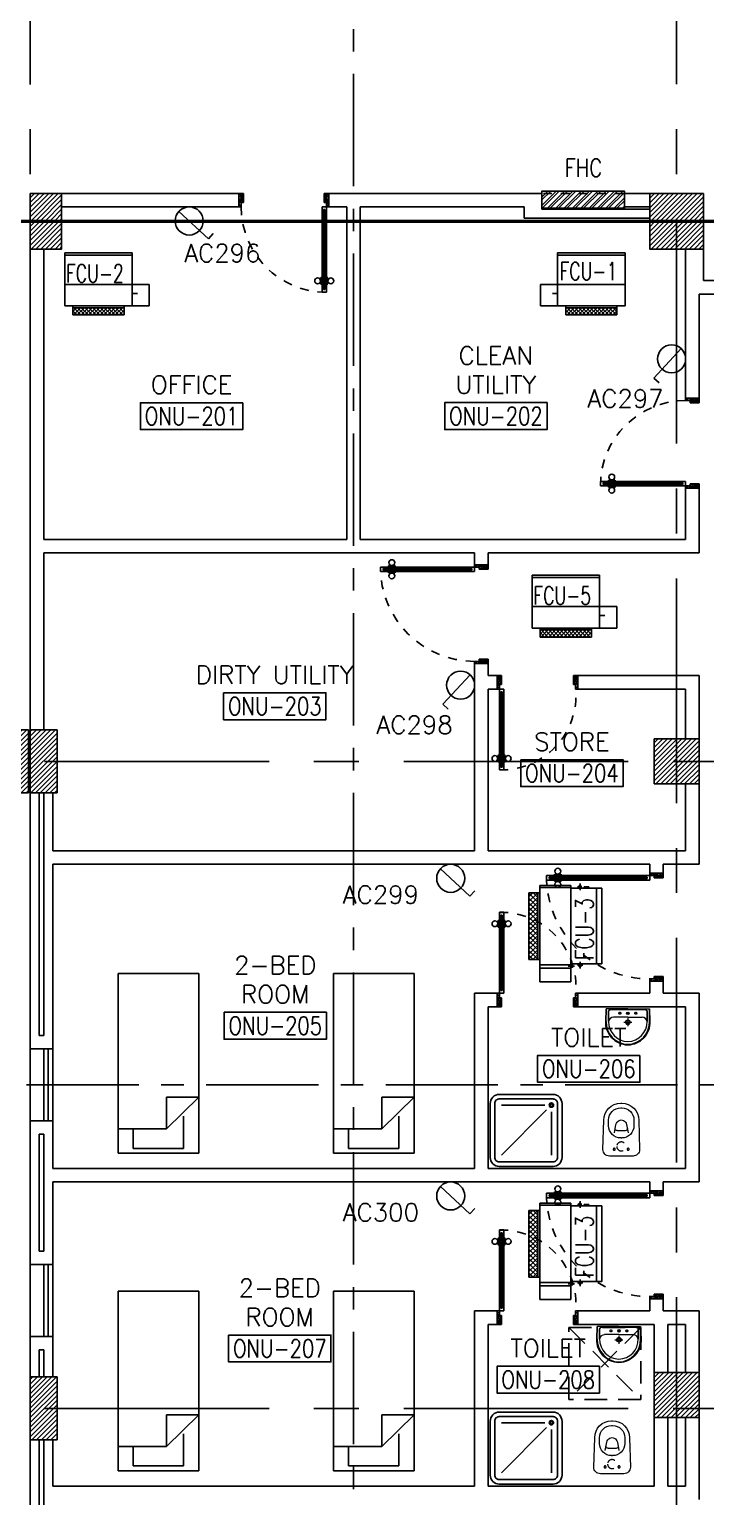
# Model space of a CAD drawing. Extents: x 88808.2 to 88899.2, y 39921.6 to 40001.1.
# Drawn here: x 88860.76 to 88868.29, y 39941.9 to 39958.23 of the extents above; entities that cross this region are included whole.
import ezdxf
from ezdxf.enums import TextEntityAlignment as Align

# ---------------------------------------------------------------- set-up
doc = ezdxf.new("R2010")
doc.units = 0
doc.header["$MEASUREMENT"] = 0
for name, pattern in [('CENTER', [2, 1.25, -0.25, 0.25, -0.25]), ('CENTERX2', [4, 2.5, -0.5, 0.5, -0.5]), ('DASHED', [0.75, 0.5, -0.25]), ('HIDDEN', [0.375, 0.25, -0.125]), ('HIDDEN2', [0.1875, 0.125, -0.0625])]:
    doc.linetypes.add(name, pattern=pattern)
doc.layers.get('0').update_dxf_attribs({"color": 11, "linetype": 'CONTINUOUS'})
for name, color, linetype in [('AXES', 11, 'CENTERX2'), ('AXES1', 11, 'CENTER'), ('COL', 11, 'CONTINUOUS'), ('DOOR', 11, 'CONTINUOUS'), ('E-SOCKETS', 4, 'CONTINUOUS'), ('EJ', 11, 'CONTINUOUS'), ('FCU', 3, 'CONTINUOUS'), ('FHC', 11, 'CONTINUOUS'), ('FIX', 11, 'CONTINUOUS'), ('FUR', 11, 'CONTINUOUS'), ('HAT', 11, 'CONTINUOUS'), ('INSUL', 11, 'CONTINUOUS'), ('RM-BOX', 11, 'CONTINUOUS'), ('RM-NAME', 11, 'CONTINUOUS'), ('RM-NO', 11, 'CONTINUOUS'), ('SHAFT', 11, 'CONTINUOUS'), ('TEXTN', 2, 'CONTINUOUS'), ('WALL', 11, 'CONTINUOUS'), ('WIN', 11, 'CONTINUOUS')]:
    doc.layers.add(name, color=color, linetype=linetype)
doc.styles.add('ROMANS', font='ROMANS.shx', dxfattribs={"width": 0.6})

# ---------------------------------------------------------------- blocks, each defined once
blk = doc.blocks.new('D1000')
at = {"layer": 'DOOR', "color": 7, "linetype": 'ByBlock'}
for p, q in [((0, 0), (-150, 0)), ((-150, 0), (-150, -25)), ((-150, 0), (0, 0)), ((0, -50), (-114, 0)), ((0, -50), (-40, 0)), ((0, -50), (0, 0)), ((-1050, -25), (-1100, -25)), ((-1100, -75), (-1100, -25)), ((-1100, -25), (-1100, -75)), ((-1050, -75), (-1100, -75)), ((-1050, -42), (-1070, -42)), ((-1070, -42), (-1070, -58)), ((-1050, -58), (-1070, -58)), ((-1050, -25), (-1050, -42)), ((-1050, -58), (-1050, -75)), ((-928, -18), (-1018, -18)), ((-1018, -25), (-1018, -18)), ((-1018, -75), (-1018, -82)), ((-928, -82), (-1018, -82)), ((-1005, -9), (-940, -9)), ((-1005, -18), (-1005, -9)), ((-1005, -18), (-940, -18)), ((-1005, -82), (-940, -82)), ((-1005, -82), (-1005, -91)), ((-1005, -91), (-940, -91)), ((-940, -18), (-940, -9)), ((-940, -82), (-940, -91)), ((-928, -25), (-928, -18)), ((-928, -75), (-928, -82)), ((-200, -42), (-200, -25)), ((-200, -25), (-150, -25)), ((-180, -42), (-200, -42)), ((-200, -75), (-200, -58)), ((-200, -58), (-180, -58)), ((-150, -75), (-200, -75)), ((-180, -58), (-180, -42)), ((-150, -75), (-150, -25)), ((-150, -25), (-100, -25)), ((-100, -25), (-100, -50)), ((0, -50), (-100, -37)), ((-100, -50), (0, -50)), ((-150, -975), (-100, -975)), ((-150, -1000), (-150, -975)), ((0, -950), (-114, -1000)), ((-100, -975), (-100, -950)), ((0, -950), (-100, -963)), ((-100, -950), (0, -950)), ((0, -950), (-40, -1000)), ((0, -950), (0, -1000)), ((-150, -1000), (0, -1000)), ((0, -1000), (-150, -1000))]:
    blk.add_line(p, q, dxfattribs=at)
at = {"layer": 'DOOR', "linetype": 'ByBlock'}
for p, q in [((-200, -25), (-1050, -25)), ((-200, -42), (-1050, -42)), ((-200, -58), (-1050, -58)), ((-1050, -75), (-200, -75))]:
    blk.add_line(p, q, dxfattribs=at)
at = {"layer": 'DOOR', "color": 7, "linetype": 'ByBlock'}
for centre in [(-973, 23), (-973, -124)]:
    blk.add_circle(centre, 32.4, dxfattribs=at)
for centre, radius, start, end in [((0, -50), 134, 158.1598, 169.28), ((0, -50), 74.4, 137.7764, 180), ((0, -50), 54.4, 113.2074, 180), ((0, -50), 154, 161.1053, 166.2858), ((0, -50), 114, 154.0838, 167.3774), ((0, -50), 94.4, 148.0182, 180), ((0, -50), 34.4, 90, 180), ((0, -50), 14.4, 90, 180), ((0, -950), 134, 190.72, 201.8402), ((0, -950), 94.4, 180, 211.9818), ((0, -950), 74.4, 180, 222.2236), ((0, -950), 54.4, 180, 246.7926), ((0, -950), 34.4, 180, 270), ((0, -950), 14.4, 180, 270), ((0, -950), 154, 193.7142, 198.8947)]:
    blk.add_arc(centre, radius, start, end, dxfattribs=at)
at = {"layer": 'DOOR', "linetype": 'HIDDEN', "ltscale": 0.5}
blk.add_arc((-149, -24), 951, 180.0434, 269.9667, dxfattribs=at)
blk = doc.blocks.new('DOOR-110')
at = {"layer": 'DOOR', "color": 0, "linetype": 'ByBlock'}
for p, q in [((0, 1050), (0, 1100)), ((150, 1100), (0, 1100)), ((100, 1050), (0, 1050)), ((100, 1075), (100, 1050)), ((150, 1075), (100, 1075)), ((150, 1100), (150, 1075)), ((150, 1025), (150, 1075)), ((200, 1075), (150, 1075)), ((150, 1025), (200, 1025)), ((180, 1042), (180, 1058)), ((180, 1058), (200, 1058)), ((200, 1042), (180, 1042)), ((200, 1058), (200, 1075)), ((200, 1025), (200, 1042)), ((1028, 1075), (1028, 1082)), ((1028, 1082), (1118, 1082)), ((1028, 1025), (1028, 1018)), ((1028, 1018), (1118, 1018)), ((1040, 1082), (1040, 1091)), ((1105, 1091), (1040, 1091)), ((1105, 1082), (1040, 1082)), ((1040, 1018), (1040, 1009)), ((1105, 1018), (1040, 1018)), ((1105, 1009), (1040, 1009)), ((1105, 1082), (1105, 1091)), ((1105, 1018), (1105, 1009)), ((1118, 1075), (1118, 1082)), ((1118, 1025), (1118, 1018)), ((1150, 1075), (1150, 1058)), ((1150, 1075), (1200, 1075)), ((1150, 1058), (1170, 1058)), ((1150, 1042), (1150, 1025)), ((1150, 1042), (1170, 1042)), ((1150, 1025), (1200, 1025)), ((1170, 1058), (1170, 1042)), ((1200, 1075), (1200, 1025)), ((1200, 1025), (1200, 1075)), ((100, 50), (0, 50)), ((0, 50), (0, 0)), ((0, 0), (150, 0)), ((150, 0), (0, 0)), ((100, 25), (100, 50)), ((150, 25), (100, 25)), ((150, 0), (150, 25))]:
    blk.add_line(p, q, dxfattribs=at)
at = {"layer": 'DOOR', "linetype": 'ByBlock'}
for p, q in [((0, 1100), (150, 1100)), ((200, 1075), (1150, 1075)), ((200, 1058), (1150, 1058)), ((200, 1042), (1150, 1042)), ((1150, 1025), (200, 1025))]:
    blk.add_line(p, q, dxfattribs=at)
at = {"layer": 'DOOR', "color": 9, "linetype": 'ByBlock'}
for p, q in [((0, 1050), (40, 1100)), ((0, 1050), (114, 1100)), ((0, 1050), (100, 1063)), ((0, 50), (40, 0)), ((0, 50), (114, 0)), ((0, 50), (100, 37))]:
    blk.add_line(p, q, dxfattribs=at)
at = {"layer": 'DOOR', "color": 0, "linetype": 'ByBlock'}
for centre in [(1073, 1124), (1073, 976)]:
    blk.add_circle(centre, 32.4, dxfattribs=at)
at = {"layer": 'DOOR', "color": 9, "linetype": 'ByBlock'}
for centre, radius, start, end in [((0, 1050), 34.4, 0, 90), ((0, 1050), 14.4, 0, 90), ((0, 1050), 54.4, 0, 66.7926), ((0, 1050), 74.4, 0, 42.2236), ((0, 1050), 94.4, 0, 31.9818), ((0, 1050), 114, 12.6226, 25.9162), ((0, 1050), 134, 10.72, 21.8402), ((0, 1050), 154, 13.7142, 18.8947), ((0, 50), 14.4, 270, 0), ((0, 50), 34.4, 270, 0), ((0, 50), 54.4, 293.2074, 0), ((0, 50), 74.4, 317.7764, 0), ((0, 50), 94.4, 328.0182, 0), ((0, 50), 134, 338.1598, 349.28), ((0, 50), 154, 341.1053, 346.2858)]:
    blk.add_arc(centre, radius, start, end, dxfattribs=at)
at = {"layer": 'DOOR', "linetype": 'HIDDEN', "ltscale": 0.5}
blk.add_arc((150, 1075), 1050, 270, 0, dxfattribs=at)
at = {"layer": 'WALL', "linetype": 'ByBlock'}
for p, q in [((0, 1100), (150, 1100)), ((0, 0), (150, 0))]:
    blk.add_line(p, q, dxfattribs=at)
blk = doc.blocks.new('DOOR90')
at = {"layer": 'DOOR', "linetype": 'ByBlock'}
for p, q in [((0, 0), (-150, 0)), ((-200, -25), (-1000, -25)), ((-200, -42), (-1000, -42)), ((-200, -58), (-1000, -58)), ((-1000, -75), (-200, -75))]:
    blk.add_line(p, q, dxfattribs=at)
at = {"layer": 'DOOR', "color": 0, "linetype": 'ByBlock'}
for p, q in [((-150, 0), (-150, -25)), ((-150, 0), (0, 0)), ((0, -50), (0, 0)), ((-1050, -25), (-1050, -75)), ((-1050, -75), (-1050, -25)), ((-1000, -25), (-1050, -25)), ((-1000, -75), (-1050, -75)), ((-1020, -42), (-1020, -58)), ((-1000, -42), (-1020, -42)), ((-1000, -58), (-1020, -58)), ((-1000, -25), (-1000, -42)), ((-1000, -58), (-1000, -75)), ((-968, -25), (-968, -18)), ((-878, -18), (-968, -18)), ((-968, -75), (-968, -82)), ((-878, -82), (-968, -82)), ((-955, -18), (-955, -9)), ((-955, -9), (-890, -9)), ((-955, -18), (-890, -18)), ((-955, -82), (-955, -91)), ((-955, -82), (-890, -82)), ((-955, -91), (-890, -91)), ((-890, -18), (-890, -9)), ((-890, -82), (-890, -91)), ((-878, -25), (-878, -18)), ((-878, -75), (-878, -82)), ((-200, -42), (-200, -25)), ((-200, -25), (-150, -25)), ((-180, -42), (-200, -42)), ((-200, -75), (-200, -58)), ((-200, -58), (-180, -58)), ((-150, -75), (-200, -75)), ((-180, -58), (-180, -42)), ((-150, -75), (-150, -25)), ((-150, -25), (-100, -25)), ((-100, -25), (-100, -50)), ((-100, -50), (0, -50)), ((-150, -900), (-150, -875)), ((-150, -875), (-100, -875)), ((0, -900), (-150, -900)), ((-150, -900), (0, -900)), ((-100, -850), (0, -850)), ((-100, -875), (-100, -850)), ((0, -850), (0, -900))]:
    blk.add_line(p, q, dxfattribs=at)
at = {"layer": 'DOOR', "color": 9, "linetype": 'ByBlock'}
for p, q in [((0, -50), (-114, 0)), ((0, -50), (-40, 0)), ((0, -50), (-100, -37)), ((0, -850), (-114, -900)), ((0, -850), (-100, -863)), ((0, -850), (-40, -900))]:
    blk.add_line(p, q, dxfattribs=at)
at = {"layer": 'DOOR', "color": 0, "linetype": 'ByBlock'}
for centre in [(-923, 24), (-923, -124)]:
    blk.add_circle(centre, 32.4, dxfattribs=at)
at = {"layer": 'DOOR', "color": 9, "linetype": 'ByBlock'}
for centre, radius, start, end in [((0, -50), 74.4, 137.7764, 180), ((0, -50), 54.4, 113.2074, 180), ((0, -50), 154, 161.1053, 166.2858), ((0, -50), 134, 158.1598, 169.28), ((0, -50), 114, 154.0838, 167.3774), ((0, -50), 94.4, 148.0182, 180), ((0, -50), 34.4, 90, 180), ((0, -50), 14.4, 90, 180), ((0, -850), 154, 193.7142, 198.8947), ((0, -850), 134, 190.72, 201.8402), ((0, -850), 94.4, 180, 211.9818), ((0, -850), 74.4, 180, 222.2236), ((0, -850), 54.4, 180, 246.7926), ((0, -850), 34.4, 180, 270), ((0, -850), 14.4, 180, 270)]:
    blk.add_arc(centre, radius, start, end, dxfattribs=at)
at = {"layer": 'DOOR', "linetype": 'HIDDEN', "ltscale": 0.5}
blk.add_arc((-222, -50), 828, 178.2701, 275.003, dxfattribs=at)
blk = doc.blocks.new('DOOR100')
at = {"layer": 'DOOR', "color": 0, "linetype": 'ByBlock'}
for p, q in [((-92, 1206), (-92, 1141)), ((-83, 1206), (-92, 1206)), ((-83, 1129), (-83, 1219)), ((-76, 1219), (-83, 1219)), ((-83, 1206), (-83, 1141)), ((-76, 1251), (-76, 1301)), ((-76, 1301), (-26, 1301)), ((-26, 1301), (-76, 1301)), ((-59, 1251), (-76, 1251)), ((-59, 1251), (-59, 1271)), ((-43, 1271), (-59, 1271)), ((-43, 1251), (-43, 1271)), ((-26, 1251), (-43, 1251)), ((-26, 1251), (-26, 1301)), ((-26, 1219), (-19, 1219)), ((-19, 1129), (-19, 1219)), ((-19, 1206), (-19, 1141)), ((-19, 1206), (-10, 1206)), ((-10, 1206), (-10, 1141)), ((-83, 1141), (-92, 1141)), ((-76, 1129), (-83, 1129)), ((-26, 1129), (-19, 1129)), ((-19, 1141), (-10, 1141)), ((-76, 200), (-59, 200)), ((-76, 150), (-76, 200)), ((-59, 200), (-59, 180)), ((-59, 180), (-43, 180)), ((-43, 200), (-26, 200)), ((-43, 180), (-43, 200)), ((-26, 200), (-26, 150)), ((-1201, 0), (-1201, 150)), ((-1201, 150), (-1176, 150)), ((-1201, 150), (-1201, 0)), ((-1151, 0), (-1201, 0)), ((-1176, 150), (-1176, 100)), ((-1176, 100), (-1151, 100)), ((-1151, 100), (-1151, 0)), ((-76, 150), (-26, 150)), ((-51, 100), (-51, 0)), ((-26, 100), (-51, 100)), ((-51, 0), (-1, 0)), ((-1, 150), (-26, 150)), ((-26, 150), (-26, 100)), ((-1, 150), (-1, 0))]:
    blk.add_line(p, q, dxfattribs=at)
at = {"layer": 'DOOR', "linetype": 'ByBlock'}
for p, q in [((-76, 1251), (-76, 200)), ((-59, 200), (-59, 1251)), ((-43, 200), (-43, 1251)), ((-26, 200), (-26, 1251))]:
    blk.add_line(p, q, dxfattribs=at)
at = {"layer": 'DOOR', "color": 9, "linetype": 'ByBlock'}
for p, q in [((-1151, 0), (-1201, 114)), ((-1151, 0), (-1201, 40)), ((-1151, 0), (-1164, 100)), ((-51, 0), (-1, 114)), ((-51, 0), (-38, 100)), ((-51, 0), (-1, 40))]:
    blk.add_line(p, q, dxfattribs=at)
at = {"layer": 'DOOR', "color": 0, "linetype": 'ByBlock'}
for centre in [(-125, 1174), (22, 1174)]:
    blk.add_circle(centre, 32.4, dxfattribs=at)
at = {"layer": 'DOOR', "linetype": 'HIDDEN', "ltscale": 0.5}
blk.add_arc((-27, 152), 1149, 89.961, 180.0931, dxfattribs=at)
at = {"layer": 'DOOR', "color": 9, "linetype": 'ByBlock'}
for centre, radius, start, end in [((-1151, 0), 154, 103.7142, 108.8947), ((-1151, 0), 134, 100.72, 111.8402), ((-1151, 0), 94.4, 90, 121.9818), ((-1151, 0), 74.4, 90, 132.2236), ((-1151, 0), 54.4, 90, 156.7926), ((-1151, 0), 34.4, 90, 180), ((-1151, 0), 14.4, 90, 180), ((-51, 0), 94.4, 58.0182, 90), ((-51, 0), 74.4, 47.7764, 90), ((-51, 0), 54.4, 23.2074, 90), ((-51, 0), 34.4, 0, 90), ((-51, 0), 14.4, 0, 90), ((-51, 0), 134, 68.1598, 79.28), ((-51, 0), 114, 64.0838, 77.3774), ((-51, 0), 154, 71.1053, 76.2858)]:
    blk.add_arc(centre, radius, start, end, dxfattribs=at)
blk = doc.blocks.new('C5')
at = {"layer": 'HAT', "linetype": 'ByBlock'}
h = blk.add_hatch(dxfattribs=at)
h.set_pattern_fill('ANSI31', color=256, scale=300, style=0)
h.set_pattern_definition([(45, (-223356.182, -51411.005), (-26.516504, 26.516504), [])])
h.paths.add_polyline_path([(300, 300), (0, 300), (0, 0), (300, 0)])
h.paths.add_polyline_path([(600, 300), (300, 300), (300, 0), (600, 0)])
at = {"layer": 'COL'}
blk.add_lwpolyline([(600, 300), (0, 300), (0, 0), (600, 0)], close=True, dxfattribs=at)
blk = doc.blocks.new('LAV1')
at = {"layer": 'FIX', "linetype": 'ByBlock', "ltscale": 0.3}
for p, q in [((-280, 210), (-275, 50)), ((-245, 210), (-245, 85)), ((245, 210), (245, 85)), ((280, 210), (275, 50)), ((0, 60), (-220, 60)), ((0, 60), (220, 60))]:
    blk.add_line(p, q, dxfattribs=at)
at = {"layer": 'FIX', "linetype": 'Continuous', "lineweight": 20}
for p, q in [((-275, 210), (-275, 50)), ((275, 210), (275, 50)), ((0, 50), (-275, 50)), ((0, 50), (-252, 50)), ((0, 155), (-181, 155)), ((0, 155), (181, 155)), ((0, 50), (275, 50)), ((0, 50), (252, 50))]:
    blk.add_line(p, q, dxfattribs=at)
at = {"layer": 'FIX', "linetype": 'DASHED', "lineweight": 20, "ltscale": 0.05}
for p, q in [((50, 220), (-50, 220)), ((0, 170), (0, 270)), ((0, 170), (0, 270))]:
    blk.add_line(p, q, dxfattribs=at)
at = {"layer": 'FIX', "lineweight": 20}
for p, q in [((16, 107), (-15, 107)), ((0, 92), (0, 123))]:
    blk.add_line(p, q, dxfattribs=at)
for centre, radius in [((0, 220), 29.5), ((0, 220), 22.5), ((0, 107), 15.5)]:
    blk.add_circle(centre, radius, dxfattribs=at)
at = {"layer": 'FIX', "linetype": 'HIDDEN', "lineweight": 20, "ltscale": 0.05}
for centre in [(-100, 107), (100, 107)]:
    blk.add_circle(centre, 12.4, dxfattribs=at)
at = {"layer": 'FIX', "linetype": 'ByBlock', "ltscale": 0.3}
for centre, radius, start, end in [((7, 220), 287, 91.3776, 182.0064), ((-7, 220), 287, 357.9936, 88.6224), ((-220, 85), 24.9, 179.7021, 269.9486), ((220, 85), 24.9, 270.0514, 0.2979)]:
    blk.add_arc(centre, radius, start, end, dxfattribs=at)
at = {"layer": 'FIX', "linetype": 'Continuous', "lineweight": 20}
for centre, radius, start, end in [((8, 217), 283, 91.6988, 181.351), ((8, 212), 253, 91.7328, 180.4884), ((-8, 217), 283, 358.649, 88.3012), ((-8, 212), 253, 359.5116, 88.2672), ((-179, 222), 66.9, 190.2006, 268.0786), ((179, 222), 66.9, 271.9214, 349.7994)]:
    blk.add_arc(centre, radius, start, end, dxfattribs=at)
blk = doc.blocks.new('SHR1')
at = {"layer": 'FIX'}
for p, q in [((-196, 196), (-700, 700)), ((-143, 218), (-143, 700)), ((-218, 143), (-700, 143))]:
    blk.add_line(p, q, dxfattribs=at)
for points in [[(-825, 125), (-825, 725, -0.414214), (-725, 825), (-125, 825, -0.414214), (-25, 725), (-25, 125, -0.414214), (-125, 25), (-725, 25, -0.414214)], [(-775, 125), (-775, 725, -0.414214), (-725, 775), (-125, 775, -0.414214), (-75, 725), (-75, 125, -0.414214), (-125, 75), (-725, 75, -0.414214)]]:
    blk.add_lwpolyline(points, format="xyb", close=True, dxfattribs=at)
for radius in [25, 15]:
    blk.add_circle((-143, 143), radius, dxfattribs=at)
blk = doc.blocks.new('WC1')
at = {"layer": 'FIX', "lineweight": 20}
for p, q in [((-210, 204), (-538, 194)), ((-727, 5), (-727, -5)), ((-674, 5), (-674, -5)), ((-534, 24), (-540, 0)), ((-540, 0), (-534, -24)), ((-475, 141), (-538, 141)), ((-395, 76), (-490, 60)), ((-339, 5), (-339, -5)), ((-538, -141), (-475, -141)), ((-490, -60), (-395, -76)), ((-538, -194), (-210, -204))]:
    blk.add_line(p, q, dxfattribs=at)
at = {"layer": 'FIX', "linetype": 'Continuous', "lineweight": 20}
blk.add_line((-420, -47), (-420, 45), dxfattribs=at)
at = {"layer": 'FIX', "lineweight": 20}
blk.add_lwpolyline([(-213, -204), (-210, -204, 0.414214), (-137, -131), (-137, 0), (-137, 131, 0.414214), (-210, 204)], format="xyb", dxfattribs=at)
at = {"layer": 'FIX', "linetype": 'HIDDEN2', "lineweight": 20, "ltscale": 0.3}
blk.add_circle((-245, 0), 49.8, dxfattribs=at)
at = {"layer": 'FIX', "linetype": 'HIDDEN', "lineweight": 20, "ltscale": 0.05}
for centre in [(-213, 78), (-213, -77)]:
    blk.add_circle(centre, 11.6, dxfattribs=at)
at = {"layer": 'FIX', "lineweight": 20}
for centre, radius, start, end in [((-538, 5), 189, 90, 180), ((-538, 5), 136, 90, 180), ((-473, -7), 68.2, 128.9242, 152.8468), ((-464, -18), 82, 108.496, 128.9242), ((-475, 5), 136, 360, 90), ((-538, -5), 189, 180, 270), ((-538, -5), 136, 180, 270), ((-473, 7), 68.2, 207.1532, 231.0758), ((-464, 18), 82, 231.0758, 251.504), ((-475, -5), 136, 270, 0)]:
    blk.add_arc(centre, radius, start, end, dxfattribs=at)
at = {"layer": 'FIX', "linetype": 'Continuous', "lineweight": 20}
for centre, start, end in [((-443, 46), 357.6662, 91.6121), ((-442, -46), 268.3879, 2.3338)]:
    blk.add_arc(centre, 22.3, start, end, dxfattribs=at)
blk = doc.blocks.new('C11')
at = {"layer": 'HAT'}
h = blk.add_hatch(dxfattribs=at)
h.set_pattern_fill('ANSI31', color=256, scale=300, style=0)
h.set_pattern_definition([(45, (-248556.182, -75061.005), (-26.5165043, 26.5165043), [])])
h.paths.add_polyline_path([(300, 700), (0, 700), (0, 350), (300, 350)])
h.paths.add_polyline_path([(300, 350), (0, 350), (0, 0), (300, 0)])
at = {"layer": 'COL'}
blk.add_lwpolyline([(300, 700), (300, 0), (0, 0), (0, 700)], close=True, dxfattribs=at)
blk = doc.blocks.new('C11D')
at = {"layer": 'COL', "linetype": 'ByBlock'}
for p in [(-320, 0), (0, 0)]:
    blk.add_blockref('C11', p, dxfattribs=at)
blk = doc.blocks.new('C7')
at = {"layer": 'HAT'}
h = blk.add_hatch(dxfattribs=at)
h.set_pattern_fill('ANSI31', color=256, scale=300, style=0)
h.set_pattern_definition([(45, (-248876.182, -51411.005), (-26.5165043, 26.5165043), [])])
h.paths.add_polyline_path([(350, 300), (250, 300), (0, 300), (0, 0), (350, 0)])
at = {"layer": 'COL'}
blk.add_lwpolyline([(0, 300), (0, 0), (350, 0), (350, 300)], close=True, dxfattribs=at)
blk = doc.blocks.new('RM1')
at = {"layer": 'RM-BOX'}
blk.add_lwpolyline([(570, -200), (-570, -200), (-570, -500), (570, -500)], close=True, dxfattribs=at)
at = {"layer": 'RM-NAME', "style": 'ROMANS'}
for tag, p in [('ROOMNAME1', (0, 324)), ('ROOMNAME2', (0, 0))]:
    blk.add_attdef(tag, text='', height=200, dxfattribs=at).set_placement(p, align=Align.MIDDLE)
at = {"layer": 'RM-NO', "style": 'ROMANS', "width": 0.8}
blk.add_attdef('ROOMNO', text='', height=200, dxfattribs=at).set_placement((0, -350), align=Align.MIDDLE)
blk = doc.blocks.new('AH20A')
at = {"layer": 'FUR'}
for p, q in [((0, 0.5), (0, -0.5)), ((1, 0.5), (0, 0.5)), ((0.1358, 0.5), (0.1358, -0.0987)), ((1, -0.5), (1, 0.5)), ((0.1358, 0.3112), (0.0277, 0.3112)), ((0.0277, 0.3112), (0.0277, -0.3087)), ((0.1358, -0.0987), (0.3125, -0.5)), ((0.1358, -0.0987), (0.3125, -0.0987)), ((0.3125, -0.5), (0.3125, -0.0987)), ((0.0277, -0.3087), (0.2076, -0.3087)), ((0, -0.5), (1, -0.5))]:
    blk.add_line(p, q, dxfattribs=at)
blk = doc.blocks.new('COL50')
at = {"layer": 'COL'}
blk.add_lwpolyline([(-250, 250), (-250, -250), (250, -250), (250, 250)], close=True, dxfattribs=at)
blk = doc.blocks.new('*X49')
at = {"color": 0}
for p, q in [((73379, 139883), (73846, 140350)), ((73379, 139936), (73793, 140350)), ((73379, 139989), (73740, 140350)), ((73379, 140042), (73687, 140350)), ((73379, 140095), (73634, 140350)), ((73379, 140148), (73581, 140350)), ((73379, 140201), (73528, 140350)), ((73379, 140254), (73475, 140350)), ((73379, 140307), (73422, 140350)), ((73399, 139850), (73879, 140330)), ((73452, 139850), (73879, 140277)), ((73505, 139850), (73879, 140224)), ((73558, 139850), (73879, 140170)), ((73612, 139850), (73879, 140117)), ((73665, 139850), (73879, 140064)), ((73718, 139850), (73879, 140011)), ((73771, 139850), (73879, 139958)), ((73824, 139850), (73879, 139905)), ((73877, 139850), (73879, 139852))]:
    blk.add_line(p, q, dxfattribs=at)
blk = doc.blocks.new('*X50')
at = {"color": 0}
for p, q in [((73379, 132670), (73859, 133150)), ((73379, 132723), (73806, 133150)), ((73379, 132776), (73753, 133150)), ((73379, 132829), (73700, 133150)), ((73379, 132882), (73647, 133150)), ((73379, 132935), (73594, 133150)), ((73379, 132988), (73541, 133150)), ((73379, 133041), (73488, 133150)), ((73379, 133094), (73435, 133150)), ((73379, 133147), (73382, 133150)), ((73412, 132650), (73879, 133117)), ((73465, 132650), (73879, 133064)), ((73518, 132650), (73879, 133011)), ((73571, 132650), (73879, 132958)), ((73624, 132650), (73879, 132905)), ((73677, 132650), (73879, 132852)), ((73730, 132650), (73879, 132799)), ((73783, 132650), (73879, 132746)), ((73836, 132650), (73879, 132693))]:
    blk.add_line(p, q, dxfattribs=at)
blk = doc.blocks.new('*X190')
at = {"color": 0}
for p, q in [((23912, -1650), (23966, -1596)), ((23912, -1597), (23913, -1596)), ((23919, -1696), (24019, -1596)), ((24023, -1696), (23923, -1596)), ((23972, -1696), (24072, -1596)), ((24076, -1696), (23976, -1596)), ((24025, -1696), (24125, -1596)), ((24129, -1696), (24029, -1596)), ((24078, -1696), (24178, -1596)), ((24182, -1696), (24082, -1596)), ((24131, -1696), (24231, -1596)), ((24235, -1696), (24135, -1596)), ((24184, -1696), (24284, -1596)), ((24288, -1696), (24188, -1596)), ((24237, -1696), (24337, -1596)), ((24341, -1696), (24241, -1596)), ((24290, -1696), (24390, -1596)), ((24394, -1696), (24294, -1596)), ((24343, -1696), (24443, -1596)), ((24447, -1696), (24347, -1596)), ((24396, -1696), (24496, -1596)), ((24500, -1696), (24400, -1596)), ((24449, -1696), (24549, -1596)), ((24553, -1696), (24453, -1596)), ((24502, -1696), (24602, -1596)), ((24606, -1696), (24506, -1596)), ((24555, -1696), (24624, -1628)), ((24624, -1660), (24559, -1596)), ((24624, -1607), (24612, -1596)), ((23970, -1696), (23912, -1638)), ((23917, -1696), (23912, -1691)), ((24608, -1696), (24624, -1681))]:
    blk.add_line(p, q, dxfattribs=at)
blk = doc.blocks.new('*X133')
at = {"color": 0}
for p, q in [((16890, -2467), (16943, -2414)), ((16890, -2520), (16990, -2420)), ((16990, -2512), (16892, -2414)), ((16990, -2459), (16945, -2414)), ((16990, -2565), (16890, -2465)), ((16890, -2573), (16990, -2473)), ((16990, -2619), (16890, -2519)), ((16890, -2626), (16990, -2526)), ((16990, -2672), (16890, -2572)), ((16890, -2679), (16990, -2579)), ((16990, -2725), (16890, -2625)), ((16890, -2732), (16990, -2632)), ((16990, -2778), (16890, -2678)), ((16890, -2785), (16990, -2685)), ((16990, -2831), (16890, -2731)), ((16890, -2838), (16990, -2738)), ((16990, -2884), (16890, -2784)), ((16890, -2891), (16990, -2791)), ((16990, -2937), (16890, -2837)), ((16890, -2944), (16990, -2844)), ((16990, -2990), (16890, -2890)), ((16890, -2997), (16990, -2897)), ((16990, -3043), (16890, -2943)), ((16890, -3050), (16990, -2950)), ((16990, -3096), (16890, -2996)), ((16890, -3103), (16990, -3003)), ((16990, -3149), (16890, -3049)), ((16944, -3155), (16890, -3102)), ((16892, -3155), (16990, -3056)), ((16945, -3155), (16990, -3109))]:
    blk.add_line(p, q, dxfattribs=at)
blk = doc.blocks.new('WHE06')
at = {"color": 2}
for p, q in [((689, 621), (346, 621)), ((346, 621), (346, 469)), ((689, 469), (689, 621)), ((60, -422), (60, 422)), ((212, 437), (269, 437)), ((232, 452), (232, 422)), ((232, 452), (252, 452)), ((242, 472), (242, 399)), ((252, 452), (252, 422)), ((305, 448), (373, 448)), ((321, 458), (321, 438)), ((321, 458), (346, 458)), ((321, 438), (346, 438)), ((346, 430), (689, 430)), ((811, 371), (689, 371)), ((711, -371), (711, 371)), ((811, -371), (811, 371)), ((142, -437), (142, -422)), ((142, -437), (197, -437)), ((197, -437), (197, -422)), ((221, -437), (269, -437)), ((232, -452), (232, -422)), ((232, -452), (252, -452)), ((242, -472), (242, -399)), ((252, -452), (252, -422)), ((346, -430), (689, -430)), ((811, -371), (689, -371))]:
    blk.add_line(p, q, dxfattribs=at)
at = {"color": 6}
for p, q in [((0, -422), (0, 422)), ((0, 422), (346, 422)), ((346, 469), (346, -451)), ((689, 469), (346, 469)), ((689, -451), (689, 469)), ((0, -422), (346, -422)), ((346, -451), (689, -451))]:
    blk.add_line(p, q, dxfattribs=at)
at = {"color": 2}
blk.add_blockref('*X133', (-16179, 2784), dxfattribs=at)

msp = doc.modelspace()

# ---------------------------------------------------------------- hatches: boundary and pattern name
at = {"layer": 'FHC', "linetype": 'ByBlock', "ltscale": 0.3}
h = msp.add_hatch(dxfattribs=at)
h.set_pattern_fill('ANSI32', color=11, scale=0.175, style=0)
h.set_pattern_definition([(45, (88634.274076, 39925.18356), (-0.046403883, 0.046403883), []), (45, (88634.30501, 39925.18356), (-0.046403883, 0.046403883), [])])
h.paths.add_polyline_path([(88867.3903, 39956.2346), (88867.3903, 39956.4246), (88866.4703, 39956.4246), (88866.4703, 39956.2346)])
h.paths.add_polyline_path([(88866.2576, 39955.8134), (88866.2576, 39956.2343), (88866.5201, 39956.2343), (88866.5201, 39955.8134)], flags=9)

# ---------------------------------------------------------------- linework, layer by layer
at = {"layer": 'AXES'}
for p, q in [((88867.9703, 39921.6153), (88867.9703, 40000.4279)), ((88860.7703, 39921.6132), (88860.7703, 40000.0759)), ((88809.2803, 39956.0996), (88876.9703, 39956.0996)), ((88809.2803, 39956.0796), (88876.9703, 39956.0796)), ((88808.9303, 39950.0796), (88876.9703, 39950.0796)), ((88808.9303, 39942.8796), (88876.9703, 39942.8796))]:
    msp.add_line(p, q, dxfattribs=at)
at = {"layer": 'AXES1'}
for p, q in [((88864.3703, 39928.4796), (88864.3703, 39987.2996)), ((88818.7303, 39946.4796), (88876.9703, 39946.4796))]:
    msp.add_line(p, q, dxfattribs=at)
at = {"layer": 'E-SOCKETS'}
for p, q in [((88862.4266, 39956.1998), (88862.7545, 39955.8946)), ((88862.7545, 39955.8946), (88862.809, 39955.9531)), ((88868.0205, 39954.6729), (88867.7153, 39954.345)), ((88867.7153, 39954.345), (88867.7738, 39954.2905)), ((88865.6705, 39951.0422), (88865.3653, 39950.7143)), ((88865.3653, 39950.7143), (88865.4238, 39950.6599)), ((88865.3395, 39948.8848), (88865.6674, 39948.5796)), ((88865.6674, 39948.5796), (88865.7219, 39948.6381)), ((88865.3395, 39945.3498), (88865.6674, 39945.0446)), ((88865.6674, 39945.0446), (88865.7219, 39945.1031))]:
    msp.add_line(p, q, dxfattribs=at)
for centre in [(88862.541, 39956.0933), (88867.914, 39954.5585), (88865.564, 39950.9278), (88865.4539, 39948.7783), (88865.4539, 39945.2433)]:
    msp.add_circle(centre, 0.1562, dxfattribs=at)
at = {"layer": 'EJ', "color": 8}
for p, q in [((88818.4803, 39956.0996), (88893.7957, 39956.0996)), ((88818.4803, 39956.0796), (88893.7957, 39956.0796))]:
    msp.add_line(p, q, dxfattribs=at)
at = {"layer": 'FCU', "color": 6}
for p, q in [((88861.1542, 39955.7371), (88861.9062, 39955.7371)), ((88861.1542, 39955.7371), (88861.1542, 39955.1475)), ((88861.9062, 39955.7371), (88861.9062, 39955.1475)), ((88867.3964, 39955.7371), (88866.6444, 39955.7371)), ((88866.6444, 39955.7371), (88866.6444, 39955.1475)), ((88867.3964, 39955.7371), (88867.3964, 39955.1475)), ((88861.1542, 39955.3875), (88861.9062, 39955.3875)), ((88867.3964, 39955.3875), (88866.6444, 39955.3875)), ((88861.1542, 39955.1475), (88861.9062, 39955.1475)), ((88867.3964, 39955.1475), (88866.6444, 39955.1475)), ((88866.3603, 39952.1514), (88866.3603, 39951.5618)), ((88866.3603, 39952.1514), (88867.1123, 39952.1514)), ((88867.1123, 39952.1514), (88867.1123, 39951.5618)), ((88866.3603, 39951.8018), (88867.1123, 39951.8018)), ((88866.3603, 39951.5618), (88867.1123, 39951.5618))]:
    msp.add_line(p, q, dxfattribs=at)
at = {"layer": 'FCU', "color": 3}
for p, q in [((88861.1542, 39955.7115), (88861.9062, 39955.7115)), ((88867.3964, 39955.7115), (88866.6444, 39955.7115)), ((88861.9062, 39955.3875), (88862.0966, 39955.3875)), ((88861.9062, 39955.2875), (88861.9648, 39955.2875)), ((88862.0966, 39955.3875), (88862.0966, 39955.1475)), ((88866.454, 39955.3875), (88866.454, 39955.1475)), ((88866.6444, 39955.3875), (88866.454, 39955.3875)), ((88866.6444, 39955.2875), (88866.5857, 39955.2875)), ((88861.2454, 39955.1475), (88861.2454, 39955.0475)), ((88861.2454, 39955.1275), (88861.815, 39955.1275)), ((88861.815, 39955.1475), (88861.815, 39955.0475)), ((88861.9062, 39955.1475), (88862.0966, 39955.1475)), ((88866.6444, 39955.1475), (88866.454, 39955.1475)), ((88866.7356, 39955.1475), (88866.7356, 39955.0475)), ((88867.3052, 39955.1275), (88866.7356, 39955.1275)), ((88867.3052, 39955.1475), (88867.3052, 39955.0475)), ((88861.2454, 39955.0475), (88861.815, 39955.0475)), ((88867.3052, 39955.0475), (88866.7356, 39955.0475)), ((88866.3603, 39952.1258), (88867.1123, 39952.1258)), ((88867.1123, 39951.8018), (88867.3027, 39951.8018)), ((88867.1123, 39951.7018), (88867.1709, 39951.7018)), ((88867.3027, 39951.8018), (88867.3027, 39951.5618)), ((88866.4515, 39951.5618), (88866.4515, 39951.4618)), ((88866.4515, 39951.5418), (88867.0211, 39951.5418)), ((88867.0211, 39951.5618), (88867.0211, 39951.4618)), ((88867.1123, 39951.5618), (88867.3027, 39951.5618)), ((88866.4515, 39951.4618), (88867.0211, 39951.4618))]:
    msp.add_line(p, q, dxfattribs=at)
at = {"layer": 'FHC', "color": 250, "linetype": 'HIDDEN', "ltscale": 0.25}
msp.add_line((88867.3806, 39956.3996), (88866.4859, 39956.3996), dxfattribs=at)
at = {"layer": 'FHC', "linetype": 'ByBlock', "ltscale": 0.3}
msp.add_lwpolyline([(88866.4703, 39956.4246), (88867.3903, 39956.4246), (88867.3903, 39956.2346), (88866.4703, 39956.2346)], close=True, dxfattribs=at)
at = {"layer": 'INSUL'}
for p, q in [((88860.8703, 39949.7296), (88860.8703, 39947.0296)), ((88860.9203, 39949.7296), (88860.9203, 39947.0296)), ((88860.8703, 39947.0296), (88860.9203, 39947.0296)), ((88860.8703, 39945.9296), (88860.9203, 39945.9296)), ((88860.8703, 39944.6296), (88860.8703, 39945.9296)), ((88860.9203, 39944.6296), (88860.9203, 39945.9296)), ((88860.8703, 39944.6296), (88860.9203, 39944.6296)), ((88860.8703, 39943.5296), (88860.9203, 39943.5296)), ((88860.8703, 39943.2296), (88860.8703, 39943.5296)), ((88860.9203, 39943.2296), (88860.9203, 39943.5296)), ((88860.8703, 39942.5296), (88860.8703, 39939.8296)), ((88860.9203, 39942.5296), (88860.9203, 39939.8296))]:
    msp.add_line(p, q, dxfattribs=at)
at = {"layer": 'SHAFT', "color": 97, "linetype": 'HIDDEN'}
for p, q in [((88867.5703, 39943.7796), (88866.7703, 39942.9796)), ((88866.7703, 39943.7796), (88867.5703, 39942.9796))]:
    msp.add_line(p, q, dxfattribs=at)
msp.add_lwpolyline([(88866.7703, 39943.7796), (88867.5703, 39943.7796), (88867.5703, 39942.9796), (88866.7703, 39942.9796)], close=True, dxfattribs=at)
at = {"layer": 'WALL'}
for p, q in [((88861.1203, 39956.3996), (88863.0953, 39956.3996)), ((88863.0953, 39956.3996), (88863.0953, 39956.2496)), ((88864.0953, 39956.3996), (88864.0953, 39956.2496)), ((88864.0953, 39956.3996), (88866.4703, 39956.3996)), ((88861.1203, 39956.2496), (88863.0953, 39956.2496)), ((88864.0953, 39956.2496), (88864.2953, 39956.2496)), ((88864.2953, 39956.2496), (88864.2953, 39952.5496)), ((88864.4453, 39956.2496), (88866.2703, 39956.2496)), ((88864.4453, 39956.2496), (88864.4453, 39952.5496)), ((88860.7703, 39955.7796), (88860.7703, 39950.4296)), ((88860.9203, 39955.7796), (88860.9203, 39952.5496)), ((88868.0703, 39954.1196), (88868.0703, 39955.7796)), ((88868.2703, 39955.4296), (88868.2703, 39955.7796)), ((88868.5203, 39955.4296), (88868.2703, 39955.4296)), ((88868.2203, 39954.1196), (88868.2203, 39955.2796)), ((88868.5203, 39955.2796), (88868.2203, 39955.2796)), ((88868.0703, 39954.1196), (88868.2203, 39954.1196)), ((88868.0703, 39952.5496), (88868.0703, 39953.1196)), ((88868.0703, 39953.1196), (88868.2203, 39953.1196)), ((88868.2203, 39952.3996), (88868.2203, 39953.1196)), ((88860.9203, 39952.5496), (88864.2953, 39952.5496)), ((88864.4453, 39952.5496), (88868.0703, 39952.5496)), ((88860.9203, 39952.3996), (88865.7203, 39952.3996)), ((88860.9203, 39952.3996), (88860.9203, 39950.4296)), ((88865.8703, 39952.3996), (88868.2203, 39952.3996)), ((88865.7203, 39952.2671), (88865.8703, 39952.2671)), ((88865.7203, 39951.1671), (88865.8703, 39951.1671)), ((88865.8703, 39951.0346), (88865.9703, 39951.0346)), ((88865.9703, 39950.8846), (88865.9703, 39951.0346)), ((88866.8703, 39950.8846), (88866.8703, 39951.0346)), ((88866.8703, 39951.0346), (88868.2203, 39951.0346)), ((88868.2203, 39950.3296), (88868.2203, 39951.0346)), ((88865.8703, 39950.8846), (88865.9703, 39950.8846)), ((88866.8703, 39950.8846), (88868.0703, 39950.8846)), ((88868.0703, 39950.8846), (88868.0703, 39950.3296)), ((88860.7703, 39949.7296), (88860.7703, 39946.8796)), ((88861.0203, 39949.7296), (88861.0203, 39949.0846)), ((88868.0703, 39949.8296), (88868.0703, 39949.0846)), ((88868.2203, 39949.8296), (88868.2203, 39948.9346)), ((88861.0203, 39949.0846), (88865.7203, 39949.0846)), ((88865.8703, 39949.0846), (88868.0703, 39949.0846)), ((88861.0203, 39948.9346), (88861.0203, 39946.8796)), ((88861.0203, 39948.9346), (88867.6703, 39948.9346)), ((88867.8203, 39948.9346), (88868.2203, 39948.9346)), ((88867.6703, 39948.8341), (88867.8203, 39948.8341)), ((88867.6703, 39947.6341), (88867.8203, 39947.6341)), ((88865.7203, 39947.4996), (88865.9703, 39947.4996)), ((88866.8703, 39947.4996), (88867.6703, 39947.4996)), ((88867.8203, 39947.4996), (88868.2203, 39947.4996)), ((88868.2203, 39947.4996), (88868.2203, 39945.3996)), ((88865.8703, 39947.3496), (88865.9703, 39947.3496)), ((88866.8703, 39947.3496), (88868.0703, 39947.3496)), ((88868.0703, 39947.3496), (88868.0703, 39945.5496)), ((88860.7703, 39946.8796), (88861.0203, 39946.8796)), ((88860.7703, 39946.0796), (88861.0203, 39946.0796)), ((88860.7703, 39944.4796), (88860.7703, 39946.0796)), ((88861.0203, 39945.5496), (88861.0203, 39946.0796)), ((88861.0203, 39945.5496), (88865.7203, 39945.5496)), ((88865.8703, 39945.5496), (88868.0703, 39945.5496)), ((88861.0203, 39944.4796), (88861.0203, 39945.3996)), ((88861.0203, 39945.3996), (88867.6703, 39945.3996)), ((88867.6703, 39945.2991), (88867.8203, 39945.2991)), ((88867.8203, 39945.3996), (88868.2203, 39945.3996)), ((88860.7703, 39944.4796), (88861.0203, 39944.4796)), ((88867.6703, 39944.0991), (88867.8203, 39944.0991)), ((88865.7203, 39943.9646), (88865.9703, 39943.9646)), ((88865.8703, 39943.8146), (88865.9703, 39943.8146)), ((88866.8703, 39943.9646), (88867.6703, 39943.9646)), ((88866.8703, 39943.8146), (88867.7203, 39943.8146)), ((88867.7203, 39943.1846), (88867.7203, 39943.8146)), ((88867.8203, 39943.9646), (88868.2203, 39943.9646)), ((88867.8703, 39943.8146), (88868.0703, 39943.8146)), ((88867.8703, 39943.2796), (88867.8703, 39943.8146)), ((88868.0703, 39943.8146), (88868.0703, 39943.2796)), ((88868.2203, 39943.9646), (88868.2203, 39941.8646)), ((88860.7703, 39943.6796), (88861.0203, 39943.6796)), ((88860.7703, 39943.2296), (88860.7703, 39943.6796)), ((88861.0203, 39943.2296), (88861.0203, 39943.6796)), ((88867.7203, 39942.7796), (88867.7203, 39942.0146)), ((88867.8703, 39942.7796), (88867.8703, 39942.0146)), ((88868.0703, 39942.7796), (88868.0703, 39942.0146)), ((88860.7703, 39942.5296), (88860.7703, 39939.6796)), ((88861.0203, 39942.5296), (88861.0203, 39942.0146)), ((88861.0203, 39942.0146), (88865.7203, 39942.0146)), ((88865.8703, 39942.0146), (88867.7203, 39942.0146)), ((88867.8703, 39942.0146), (88868.0703, 39942.0146))]:
    msp.add_line(p, q, dxfattribs=at)
at = {"layer": 'WALL', "linetype": 'ByBlock'}
for p, q in [((88866.4703, 39956.2246), (88866.4703, 39956.3996)), ((88867.6703, 39956.3996), (88867.3903, 39956.3996)), ((88866.2703, 39956.1246), (88866.2703, 39956.2496)), ((88867.6703, 39956.2246), (88866.4703, 39956.2246)), ((88867.6703, 39956.2496), (88867.3903, 39956.2496)), ((88867.6703, 39956.1246), (88866.2703, 39956.1246)), ((88865.7203, 39952.3996), (88865.7203, 39952.2671)), ((88865.8703, 39952.3996), (88865.8703, 39952.2671)), ((88865.7203, 39951.1671), (88865.7203, 39951.0346)), ((88865.8703, 39951.1671), (88865.8703, 39951.0346)), ((88865.7203, 39949.0846), (88865.7203, 39951.0346)), ((88865.8703, 39949.0846), (88865.8703, 39950.8846)), ((88867.6703, 39948.9346), (88867.6703, 39948.8341)), ((88867.8203, 39948.9346), (88867.8203, 39948.8341)), ((88867.6703, 39947.6341), (88867.6703, 39947.4996)), ((88867.8203, 39947.6341), (88867.8203, 39947.4996)), ((88865.7203, 39945.5496), (88865.7203, 39947.4996)), ((88865.9703, 39947.3496), (88865.9703, 39947.4996)), ((88866.8703, 39947.3496), (88866.8703, 39947.4996)), ((88865.8703, 39945.5496), (88865.8703, 39947.3496)), ((88867.6703, 39945.3996), (88867.6703, 39945.2991)), ((88867.8203, 39945.3996), (88867.8203, 39945.2991)), ((88867.6703, 39944.0991), (88867.6703, 39943.9646)), ((88867.8203, 39944.0991), (88867.8203, 39943.9646)), ((88865.7203, 39942.0146), (88865.7203, 39943.9646)), ((88865.8703, 39942.0146), (88865.8703, 39943.8146)), ((88865.9703, 39943.8146), (88865.9703, 39943.9646)), ((88866.8703, 39943.8146), (88866.8703, 39943.9646))]:
    msp.add_line(p, q, dxfattribs=at)
at = {"layer": 'WIN'}
for p, q in [((88860.7703, 39946.0796), (88860.7703, 39946.8796)), ((88860.9203, 39946.0796), (88860.9203, 39946.8796)), ((88860.9703, 39946.0796), (88860.9703, 39946.8796)), ((88861.0203, 39946.0796), (88861.0203, 39946.8796)), ((88860.7703, 39943.6796), (88860.7703, 39944.4796)), ((88860.9203, 39943.6796), (88860.9203, 39944.4796)), ((88860.9703, 39943.6796), (88860.9703, 39944.4796)), ((88861.0203, 39943.6796), (88861.0203, 39944.4796))]:
    msp.add_line(p, q, dxfattribs=at)

# ---------------------------------------------------------------- block references
at = {"layer": 'COL', "xscale": 0.001, "yscale": 0.001, "zscale": 0.001}
for name, p in [('C7', (88860.7703, 39956.0996)), ('C5', (88867.6703, 39956.0996)), ('C7', (88860.7703, 39955.7796)), ('C5', (88867.6703, 39955.7796)), ('C11D', (88860.7703, 39949.7296)), ('COL50', (88867.9703, 39950.0796)), ('COL50', (88867.9703, 39943.0296))]:
    msp.add_blockref(name, p, dxfattribs=at)
at = {"layer": 'DOOR', "color": 0, "linetype": 'Continuous', "xscale": -0.001, "yscale": 0.001, "zscale": 0.001}
for p, rotation in [((88864.0953, 39956.3996), 270), ((88868.2203, 39953.1196), 180)]:
    msp.add_blockref('D1000', p, dxfattribs=dict(at, rotation=rotation))
msp.add_blockref('DOOR-110', (88865.8703, 39951.1671), dxfattribs=at)
at = {"layer": 'DOOR', "color": 0, "linetype": 'ByBlock', "yscale": 0.001, "zscale": 0.001, "rotation": 90}
for name, p, xscale in [('DOOR90', (88865.9703, 39951.0346), 0.001), ('DOOR100', (88867.8203, 39948.8351), 0.001), ('DOOR90', (88865.9703, 39947.3496), -0.001), ('DOOR100', (88867.8203, 39945.3001), 0.001), ('DOOR90', (88865.9703, 39943.8146), -0.001)]:
    msp.add_blockref(name, p, dxfattribs=dict(at, xscale=xscale))
at = {"layer": 'FCU', "color": 11, "yscale": 0.0007999986410140991, "zscale": 0.0008}
for p, xscale in [((88842.116, 39956.4043), 0.000800013542175293), ((88886.4345, 39956.4043), -0.000800013542175293), ((88847.3221, 39952.8186), 0.000800013542175293)]:
    msp.add_blockref('*X190', p, dxfattribs=dict(at, xscale=xscale))
at = {"layer": 'FCU', "linetype": 'ByBlock', "xscale": 0.0009999871253967285, "yscale": 0.001000002026557922, "zscale": 0.001, "rotation": 180}
for p in [(88867.1359, 39948.2469), (88867.1359, 39944.7119)]:
    msp.add_blockref('WHE06', p, dxfattribs=at)
at = {"layer": 'FIX'}
for name, p, xscale, yscale, zscale, rotation in [('AH20A', (88862.1983, 39945.7178), 2, 0.9, 2, 90), ('AH20A', (88864.5971, 39945.7178), 2, 0.9, 2, 90), ('LAV1', (88867.4263, 39947.3706), 0.0008799999997863779, 0.0008799999997863779, 0.00087999999978, 180), ('SHR1', (88866.7183, 39946.3976), -0.001, 0.001, 0.001, 180), ('WC1', (88867.3533, 39945.5496), -0.001, 0.001, 0.001, 90), ('AH20A', (88862.1983, 39942.1828), 2, 0.9, 2, 90), ('AH20A', (88864.5971, 39942.1828), 2, 0.9, 2, 90), ('LAV1', (88867.3273, 39943.8362), 0.0008799999997863779, 0.0008799999997863779, 0.00087999999978, 180), ('SHR1', (88866.7183, 39942.8626), -0.001, 0.001, 0.001, 180), ('WC1', (88867.2513, 39942.0146), -0.001, 0.001, 0.001, 90)]:
    msp.add_blockref(name, p, dxfattribs=dict(at, xscale=xscale, yscale=yscale, zscale=zscale, rotation=rotation))
at = {"layer": 'HAT', "xscale": 0.001, "yscale": 0.001, "zscale": 0.001}
for name, p in [('*X49', (88794.341, 39809.9798)), ('C11', (88860.7703, 39942.5296)), ('*X50', (88794.341, 39810.1298))]:
    msp.add_blockref(name, p, dxfattribs=at)
at = {"layer": 'RM-NO', "xscale": 0.001, "yscale": 0.001, "zscale": 0.001}
for p, values in [((88865.9572, 39954.2717), {'ROOMNO': 'ONU-202', 'ROOMNAME2': 'UTILITY', 'ROOMNAME1': 'CLEAN'}), ((88862.5676, 39954.2709), {'ROOMNO': 'ONU-201', 'ROOMNAME2': 'OFFICE'}), ((88866.991, 39947.0081), {'ROOMNO': 'ONU-206', 'ROOMNAME2': 'TOILET'}), ((88866.5395, 39943.5488), {'ROOMNO': 'ONU-208', 'ROOMNAME2': 'TOILET'})]:
    msp.add_blockref('RM1', p, dxfattribs=at).add_auto_attribs(values)
at = {"layer": 'RM-NO'}
ref = msp.add_blockref('RM1', (88863.4937, 39951.0435), dxfattribs=dict(at, xscale=-0.001, yscale=0.001, zscale=0.001))
ref.add_attrib('ROOMNO', 'ONU-203', dxfattribs={"height": 0.2, "style": 'ROMANS', "width": 0.8}).set_placement((88863.4937, 39950.6935), align=Align.MIDDLE)
ref.add_attrib('ROOMNAME2', 'DIRTY UTILITY', dxfattribs={"layer": 'RM-NAME', "height": 0.2, "style": 'ROMANS'}).set_placement((88863.4937, 39951.0435), align=Align.MIDDLE)
ref = msp.add_blockref('RM1', (88866.8036, 39950.2983), dxfattribs=dict(at, xscale=-0.001, yscale=0.001, zscale=0.001))
ref.add_attrib('ROOMNO', 'ONU-204', dxfattribs={"height": 0.2, "style": 'ROMANS', "width": 0.8}).set_placement((88866.8036, 39949.9483), align=Align.MIDDLE)
ref.add_attrib('ROOMNAME2', 'STORE', dxfattribs={"layer": 'RM-NAME', "height": 0.2, "style": 'ROMANS'}).set_placement((88866.8036, 39950.2983), align=Align.MIDDLE)
ref = msp.add_blockref('RM1', (88863.5, 39947.4879), dxfattribs=dict(at, xscale=-0.001, yscale=0.001, zscale=0.001))
ref.add_attrib('ROOMNO', 'ONU-205', dxfattribs={"height": 0.2, "style": 'ROMANS', "width": 0.8}).set_placement((88863.5, 39947.1379), align=Align.MIDDLE)
ref.add_attrib('ROOMNAME2', 'ROOM', dxfattribs={"layer": 'RM-NAME', "height": 0.2, "style": 'ROMANS'}).set_placement((88863.5, 39947.4879), align=Align.MIDDLE)
ref.add_attrib('ROOMNAME1', '2-BED', dxfattribs={"layer": 'RM-NAME', "height": 0.2, "style": 'ROMANS'}).set_placement((88863.5, 39947.8118), align=Align.MIDDLE)
ref = msp.add_blockref('RM1', (88863.5497, 39943.8958), dxfattribs=dict(at, xscale=-0.001, yscale=0.001, zscale=0.001))
ref.add_attrib('ROOMNO', 'ONU-207', dxfattribs={"height": 0.2, "style": 'ROMANS', "width": 0.8}).set_placement((88863.5497, 39943.5458), align=Align.MIDDLE)
ref.add_attrib('ROOMNAME2', 'ROOM', dxfattribs={"layer": 'RM-NAME', "height": 0.2, "style": 'ROMANS'}).set_placement((88863.5497, 39943.8958), align=Align.MIDDLE)
ref.add_attrib('ROOMNAME1', '2-BED', dxfattribs={"layer": 'RM-NAME', "height": 0.2, "style": 'ROMANS'}).set_placement((88863.5497, 39944.2196), align=Align.MIDDLE)

# ---------------------------------------------------------------- texts
at = {"layer": 'E-SOCKETS', "style": 'ROMANS'}
for s, p in [('AC296', (88862.4859, 39955.6366)), ('AC297', (88866.9767, 39954.017)), ('AC298', (88864.6267, 39950.3863)), ('AC299', (88864.2522, 39948.4961)), ('AC300', (88864.2522, 39944.9611))]:
    msp.add_text(s, height=0.2, dxfattribs=at).set_placement(p)
at = {"layer": 'FHC', "style": 'ROMANS', "width": 0.8}
msp.add_text('FHC', height=0.2, dxfattribs=at).set_placement((88866.7224, 39956.5846))
at = {"layer": 'TEXTN', "style": 'ROMANS', "width": 0.7}
for s, p in [('FCU-2', (88861.1698, 39955.4098)), ('FCU-1', (88866.6665, 39955.4347)), ('FCU-5', (88866.3758, 39951.8241))]:
    msp.add_text(s, height=0.2, dxfattribs=at).set_placement(p)
at = {"layer": 'TEXTN', "style": 'ROMANS', "width": 0.75}
for p in [(88867.0423, 39947.8693), (88867.0423, 39944.3343)]:
    msp.add_text('FCU-3', height=0.2, rotation=90, dxfattribs=at).set_placement(p)

doc.saveas('drawing.dxf')
